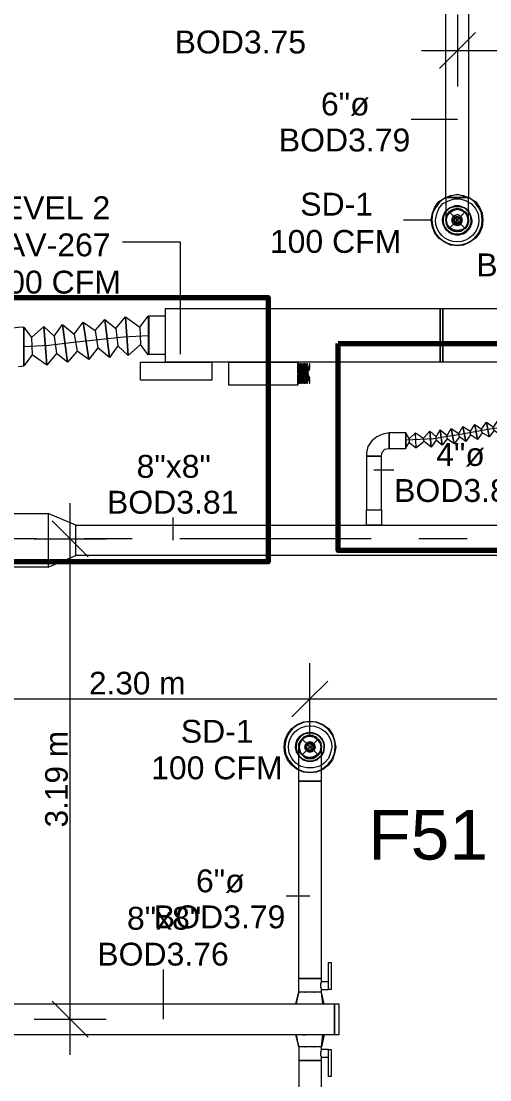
# Model space of a CAD drawing. Header units: metres. Extents: x -2 to 237, y -8 to 52.
# Drawn here: x 25.42 to 28.53, y 37.96 to 44.99 of the extents above; entities that cross this region are included whole.
import ezdxf

# ---------------------------------------------------------------- set-up
doc = ezdxf.new("R2010")
doc.units = ezdxf.units.M
doc.layers.add('HVAC - Ductos', color=5, linetype='Continuous', lineweight=0)
doc.layers.add('PDF2_Text', color=7, linetype='Continuous', lineweight=0)
doc.layers.add('PDF2_Geometry', color=7, linetype='Continuous', lineweight=0, true_color=0xaaaaaa)
doc.styles.add('PDF Arial-BoldMT-Identity-H', font='arial.ttf')
doc.styles.add('PDF Helvetica', font='')
doc.styles.get('PDF Helvetica').set_extended_font_data('Helvetica')

msp = doc.modelspace()

# ---------------------------------------------------------------- linework, layer by layer
at = {"layer": 'HVAC - Ductos', "lineweight": 0}
for points in [[(28.3871, 45.1479), (28.3871, 43.8193), (28.3963, 43.8147), (28.4329, 43.7918), (28.4604, 43.7551), (28.4787, 43.7139), (28.4833, 43.6681), (28.4787, 43.6222), (28.4604, 43.581), (28.4329, 43.549), (28.3963, 43.5215), (28.355, 43.5031), (28.3138, 43.4985), (28.268, 43.5031), (28.2267, 43.5215), (28.19, 43.549), (28.1626, 43.581), (28.1488, 43.6222), (28.1396, 43.6681), (28.1488, 43.7139), (28.1626, 43.7551), (28.19, 43.7918), (28.2267, 43.8147), (28.2359, 43.8193), (28.2359, 45.1479)], [(28.3138, 45.0335), (28.3138, 44.7952), (28.3138, 44.557)], [(28.4329, 44.9143), (28.3138, 44.7952), (28.1946, 44.676)], [(28.0755, 44.7952), (29.8853, 44.7952)], [(28.3138, 44.337), (28.0068, 44.337)], [(28.3871, 43.8147), (28.355, 43.8285), (28.3138, 43.8376), (28.268, 43.8285), (28.2359, 43.8147)], [(28.2359, 43.8193), (28.268, 43.8331), (28.3138, 43.8376), (28.355, 43.8331), (28.3871, 43.8193)], [(28.3871, 43.6681), (28.3871, 43.6726), (28.3871, 43.691), (28.3871, 43.7231), (28.3871, 43.7597), (28.3871, 43.801), (28.3871, 43.8193), (28.3779, 43.8193), (28.3642, 43.8193), (28.3504, 43.8193), (28.3321, 43.8193), (28.3138, 43.8193), (28.2909, 43.8193), (28.2725, 43.8193), (28.2588, 43.8193), (28.245, 43.8193), (28.2404, 43.8193), (28.2359, 43.8193), (28.2359, 43.778), (28.2359, 43.7368), (28.2359, 43.7048), (28.2359, 43.6818), (28.2359, 43.6681)], [(28.2359, 43.8193), (28.2404, 43.8193), (28.245, 43.8193), (28.2588, 43.8193), (28.2725, 43.8193), (28.2909, 43.8193), (28.3138, 43.8193), (28.3321, 43.8193), (28.3504, 43.8193), (28.3642, 43.8193), (28.3779, 43.8193), (28.3871, 43.8193)], [(28.2359, 43.7872), (28.2542, 43.7964), (28.2909, 43.8101), (28.3321, 43.8101), (28.3733, 43.7964), (28.3871, 43.7872)], [(28.3871, 43.6726), (28.3871, 43.6681), (28.3825, 43.6498), (28.3779, 43.6314), (28.3642, 43.6177), (28.3504, 43.604), (28.3321, 43.5994), (28.3138, 43.5948), (28.2909, 43.5994), (28.2771, 43.604), (28.2588, 43.6177), (28.2496, 43.6314), (28.2404, 43.6498), (28.2404, 43.6681), (28.2404, 43.6864), (28.2496, 43.7048), (28.2588, 43.7185), (28.2771, 43.7322), (28.2909, 43.7414), (28.3138, 43.7414), (28.3321, 43.7414), (28.3504, 43.7322), (28.3321, 43.7414), (28.3138, 43.746), (28.2909, 43.7414), (28.2725, 43.7322), (28.2588, 43.7231), (28.245, 43.7048), (28.2404, 43.6864), (28.2359, 43.6772)], [(28.2404, 43.6956), (28.2588, 43.7231), (28.2404, 43.6956), (28.245, 43.7002), (28.2588, 43.7185), (28.2817, 43.7368), (28.2863, 43.7414)], [(28.3871, 43.6772), (28.3871, 43.6864), (28.3779, 43.7048), (28.3642, 43.7231), (28.3825, 43.6956), (28.3642, 43.7231), (28.3412, 43.7368), (28.3138, 43.746), (28.2817, 43.7368), (28.2588, 43.7231), (28.2817, 43.7368), (28.3138, 43.746), (28.3412, 43.7368)], [(28.2817, 43.7368), (28.2817, 43.7368)], [(28.2863, 43.7368), (28.3138, 43.7414), (28.3367, 43.7368)], [(28.3367, 43.7414), (28.3412, 43.7368), (28.3458, 43.7368)], [(28.3687, 43.6131), (28.3825, 43.636), (28.3825, 43.6406), (28.3871, 43.6681), (28.3825, 43.6864), (28.3779, 43.7048), (28.3642, 43.7185), (28.3504, 43.7322), (28.3642, 43.7231), (28.3412, 43.7368), (28.3642, 43.7185), (28.3779, 43.7002)], [(28.1396, 43.6681), (27.9564, 43.6681)], [(28.2359, 43.6681), (28.2404, 43.6956), (28.2359, 43.6681)], [(28.245, 43.636), (28.2404, 43.6406), (28.2404, 43.6498), (28.2359, 43.6681), (28.2359, 43.6772)], [(28.3412, 43.5994), (28.3138, 43.5948), (28.2909, 43.5948), (28.2725, 43.604), (28.2588, 43.6131), (28.245, 43.6314), (28.2404, 43.6498), (28.2359, 43.6681), (28.2359, 43.6726)], [(28.2404, 43.6956), (28.2404, 43.6956)], [(28.245, 43.6452), (28.2404, 43.6681), (28.245, 43.6956)], [(28.2817, 43.604), (28.2588, 43.6177), (28.245, 43.636), (28.2404, 43.6406), (28.2588, 43.6131), (28.2817, 43.5994), (28.3138, 43.5948), (28.3321, 43.5948), (28.3504, 43.604), (28.3642, 43.6131), (28.3779, 43.6314), (28.3871, 43.6498), (28.3871, 43.6681), (28.3825, 43.6406), (28.3642, 43.6131), (28.3458, 43.5994)], [(28.3871, 43.6772), (28.3871, 43.6681), (28.3871, 43.6498), (28.3825, 43.6406), (28.3825, 43.636), (28.3779, 43.6314), (28.3642, 43.6131), (28.3504, 43.604), (28.3412, 43.5994)], [(28.3825, 43.7002), (28.3825, 43.6956), (28.3871, 43.6681), (28.3825, 43.6452)], [(28.3825, 43.6956), (28.3825, 43.6956)], [(28.3871, 43.6681), (28.3871, 43.6681)], [(28.3367, 43.5994), (28.3412, 43.5994), (28.3458, 43.5994), (28.3412, 43.5994), (28.3367, 43.5994), (28.3321, 43.5948), (28.3138, 43.5902), (28.2909, 43.5948), (28.2863, 43.5994), (28.2817, 43.5994), (28.2725, 43.604), (28.2588, 43.6131), (28.245, 43.6314), (28.245, 43.636), (28.2404, 43.6406)], [(28.3642, 43.6131), (28.3412, 43.5994), (28.3367, 43.5994), (28.3138, 43.5948), (28.2863, 43.5994), (28.2817, 43.5994), (28.2588, 43.6131), (28.245, 43.636)], [(28.2725, 43.604), (28.2725, 43.604)], [(28.2863, 43.5994), (28.2817, 43.5994)], [(28.3092, 43.5902), (28.2863, 43.5994)], [(28.3367, 43.5994), (28.3138, 43.5902)], [(28.3779, 43.636), (28.3642, 43.6177), (28.3412, 43.604)], [(28.3825, 43.6406), (28.3825, 43.636)], [(26.4765, 42.7793), (26.4765, 43.5215), (26.0917, 43.5215)], [(26.0458, 42.9487), (26.11, 43.0266), (26.1283, 42.7701), (26.0596, 42.8342), (26.0046, 42.7563), (25.9725, 43.0084), (26.0458, 42.9487), (26.0596, 42.8342)], [(26.2062, 42.9579), (26.2611, 43.0312), (26.2611, 42.7747), (26.2108, 42.8433), (26.1283, 42.7701), (26.11, 43.0266), (26.2062, 42.9579), (26.2108, 42.8433)], [(26.2611, 43.0312), (26.2611, 43.0266), (26.2611, 43.0084), (26.2611, 42.9762), (26.2611, 42.9441), (26.2611, 42.903), (26.2611, 42.8663), (26.2611, 42.8297), (26.2611, 42.8021), (26.2611, 42.7838), (26.2611, 42.7747)], [(25.3998, 42.6968), (25.4364, 42.7013), (25.4364, 42.9579), (25.4868, 42.8892), (25.4914, 42.7747)], [(25.4364, 42.9533), (25.4364, 42.9579), (25.4364, 42.9533), (25.4364, 42.9396), (25.4364, 42.9167), (25.4364, 42.8938), (25.4364, 42.8617), (25.4364, 42.8297), (25.4364, 42.7975), (25.4364, 42.7655), (25.4364, 42.738), (25.4364, 42.7197), (25.4364, 42.7059), (25.4364, 42.7013), (25.4364, 42.7059), (25.4364, 42.7197), (25.4364, 42.738), (25.4364, 42.7655), (25.4364, 42.7975), (25.4364, 42.8297), (25.4364, 42.8617), (25.4364, 42.8938), (25.4364, 42.9167), (25.4364, 42.9396), (25.4364, 42.9487)], [(25.6381, 42.8984), (25.6931, 42.9762), (25.7251, 42.7243), (25.6518, 42.7838), (25.5877, 42.7059), (25.5693, 42.9625), (25.6381, 42.8984), (25.6518, 42.7838)], [(25.7709, 42.9121), (25.8305, 42.99), (25.8671, 42.7426), (25.7893, 42.7975), (25.7251, 42.7243), (25.6931, 42.9762), (25.7709, 42.9121), (25.7893, 42.7975)], [(25.9084, 42.935), (25.9725, 43.0084), (26.0046, 42.7563), (25.9267, 42.8205), (25.8671, 42.7426), (25.8305, 42.99), (25.9084, 42.935), (25.9267, 42.8205)], [(25.4364, 42.8297), (25.6014, 42.8388), (25.7663, 42.8571), (25.9313, 42.8755), (26.0963, 42.8938), (26.2611, 42.903)], [(27.2554, 42.5822), (27.2554, 42.6418), (27.26, 42.6418), (27.26, 42.5868), (27.2646, 42.5868), (27.2646, 42.6418), (27.2691, 42.6372), (27.2691, 42.5868), (27.2737, 42.5868), (27.2737, 42.6326), (27.2783, 42.6326), (27.2783, 42.5868), (27.2829, 42.5868), (27.2829, 42.6281), (27.2875, 42.6235), (27.2875, 42.5868), (27.2921, 42.5868), (27.2921, 42.6235), (27.2967, 42.6189), (27.2967, 42.5868), (27.3013, 42.5868), (27.3013, 42.6189), (27.3058, 42.6143), (27.3058, 42.5868), (27.3104, 42.5868), (27.3104, 42.6097), (27.3149, 42.6097), (27.3149, 42.5868), (27.3195, 42.5868), (27.3195, 42.6051), (27.3287, 42.6051), (27.3287, 42.5868), (27.3333, 42.5868), (27.3333, 42.6051), (27.3287, 42.6097), (27.3333, 42.6097), (27.3195, 42.6097), (27.3104, 42.6189), (27.3333, 42.6189), (27.3333, 42.6235), (27.3058, 42.6235), (27.2921, 42.6281), (27.3287, 42.6281), (27.3287, 42.6326), (27.2875, 42.6326), (27.2737, 42.6372), (27.3241, 42.6372), (27.3241, 42.6418), (27.2691, 42.6418), (27.2691, 42.6464), (27.3241, 42.6464), (27.3241, 42.651), (27.2691, 42.651), (27.2691, 42.6555), (27.2691, 42.6601), (27.3241, 42.6601), (27.2737, 42.6601), (27.2875, 42.6692), (27.3287, 42.6692), (27.3287, 42.6738), (27.2921, 42.6738), (27.3058, 42.6784), (27.3333, 42.6784), (27.3333, 42.683), (27.3104, 42.683), (27.3195, 42.6876), (27.3333, 42.6876), (27.3333, 42.6922), (27.3287, 42.6922), (27.3333, 42.6968), (27.3333, 42.7151), (27.3287, 42.7151), (27.3287, 42.6968), (27.3195, 42.6922), (27.3195, 42.7151), (27.3149, 42.7151), (27.3149, 42.6922), (27.3104, 42.6876), (27.3104, 42.7151), (27.3058, 42.7151), (27.3058, 42.6876), (27.3013, 42.683), (27.3013, 42.7151), (27.2967, 42.7151), (27.2967, 42.6784), (27.2921, 42.6738), (27.2921, 42.7151), (27.2875, 42.7151), (27.2875, 42.6738), (27.2829, 42.6692), (27.2829, 42.7151), (27.2783, 42.7151), (27.2783, 42.6692), (27.2737, 42.6647), (27.2737, 42.7151), (27.2691, 42.7151), (27.2691, 42.6647), (27.2646, 42.6601), (27.2646, 42.7151), (27.26, 42.7151), (27.26, 42.6555), (27.2554, 42.6555), (27.2554, 42.7151)], [(27.2554, 42.651), (27.26, 42.6555), (27.26, 42.651), (27.2646, 42.651), (27.2646, 42.6464), (27.26, 42.6464), (27.2554, 42.6464)], [(28.4787, 42.2569), (28.4467, 42.2111), (28.4283, 42.3119), (28.4741, 42.2798), (28.5062, 42.3257), (28.5245, 42.2295), (28.4787, 42.2569), (28.4741, 42.2798)], [(28.5566, 42.2707), (28.5245, 42.2295), (28.5062, 42.3257), (28.552, 42.2935), (28.5841, 42.3394), (28.6024, 42.2386), (28.5566, 42.2707), (28.552, 42.2935)], [(28.9048, 42.3211), (28.717, 42.3073), (28.5291, 42.2798), (28.3458, 42.2477), (28.158, 42.2157), (27.9701, 42.2065)], [(27.9931, 42.2157), (27.9931, 42.1928), (28.0389, 42.1561), (28.0343, 42.2569), (27.9931, 42.2157), (27.9701, 42.2569), (27.9701, 42.1561), (27.9701, 42.1607), (27.9701, 42.1699), (27.9701, 42.1791), (27.9701, 42.1928), (27.9701, 42.2065), (27.9701, 42.2157), (27.9701, 42.2295), (27.9701, 42.2386), (27.9701, 42.2477), (27.9701, 42.2523)], [(27.9701, 42.1515), (27.9701, 42.1607), (27.9701, 42.1745), (27.9701, 42.1928), (27.9701, 42.2157), (27.9701, 42.2386), (27.9701, 42.2523), (27.9701, 42.2569), (27.9701, 42.2523), (27.9701, 42.2386), (27.9701, 42.2157), (27.9701, 42.1928), (27.9701, 42.1745), (27.9701, 42.1607), (27.9701, 42.1561), (27.9701, 42.1607), (27.9701, 42.1745), (27.9701, 42.1928), (27.9701, 42.2157), (27.9701, 42.2386), (27.9701, 42.2523), (27.9701, 42.2569), (27.9701, 42.2523), (27.9701, 42.2386), (27.9701, 42.2157), (27.9701, 42.1928), (27.9701, 42.1745), (27.9701, 42.1607), (27.9701, 42.1515), (27.9701, 42.1561), (27.9931, 42.1928)], [(27.9701, 42.2569), (27.9701, 42.2569)], [(28.0938, 42.1973), (28.0389, 42.1561), (28.0343, 42.2569), (28.0893, 42.2203), (28.1305, 42.2661), (28.1396, 42.1607), (28.0938, 42.1973), (28.0893, 42.2203)], [(28.1718, 42.2065), (28.1396, 42.1607), (28.1305, 42.2661), (28.1718, 42.2295), (28.1992, 42.2753), (28.213, 42.1745), (28.1718, 42.2065), (28.1718, 42.2295)], [(28.245, 42.2157), (28.213, 42.1745), (28.1992, 42.2753), (28.245, 42.2386), (28.2725, 42.2844), (28.2909, 42.1837), (28.245, 42.2157), (28.245, 42.2386)], [(28.3275, 42.2295), (28.2909, 42.1837), (28.2725, 42.2844), (28.3229, 42.2523), (28.3504, 42.2981), (28.3687, 42.1973), (28.3275, 42.2295), (28.3229, 42.2523)], [(28.4009, 42.2432), (28.3687, 42.1973), (28.3504, 42.2981), (28.4009, 42.2661), (28.4283, 42.3119), (28.4467, 42.2111), (28.4009, 42.2432), (28.4009, 42.2661)], [(27.7594, 42.0095), (27.8923, 42.0095)], [(25.7435, 38.1242), (25.7435, 41.7896)], [(26.4261, 41.5422), (26.4261, 41.6933)], [(25.6243, 41.6705), (25.7435, 41.5513), (25.8626, 41.4322)], [(25.5052, 41.5513), (25.7435, 41.5513), (25.9817, 41.5513)], [(27.3333, 40.2502), (27.3333, 40.4884), (27.3333, 40.7266)], [(27.4524, 40.6075), (27.3333, 40.4884), (27.2142, 40.3692)], [(24.7996, 40.4884), (27.3333, 40.4884), (31.521, 40.4884)], [(27.26, 40.0165), (27.2508, 40.0211), (27.2142, 40.0485), (27.1867, 40.0852), (27.1684, 40.1264), (27.1638, 40.1677), (27.1684, 40.2135), (27.1867, 40.2548), (27.2142, 40.2914), (27.2508, 40.3188), (27.2921, 40.3372), (27.3333, 40.3418), (27.3791, 40.3372), (27.4203, 40.3188), (27.457, 40.2914), (27.4845, 40.2548), (27.4982, 40.2135), (27.5074, 40.1677), (27.4982, 40.1264), (27.4845, 40.0852), (27.457, 40.0485), (27.4203, 40.0211), (27.4111, 40.0165)], [(27.3149, 40.2456), (27.3149, 40.241), (27.3333, 40.2456), (27.3516, 40.241), (27.3699, 40.2318), (27.3883, 40.2226), (27.3975, 40.2043), (27.4066, 40.1906), (27.4066, 40.1677), (27.4066, 40.1494), (27.3975, 40.131), (27.3883, 40.1173), (27.3699, 40.1081), (27.3516, 40.0989), (27.3333, 40.0943), (27.3149, 40.0989), (27.2967, 40.1081), (27.2829, 40.1173), (27.2691, 40.131), (27.2646, 40.1494), (27.26, 40.1677), (27.2646, 40.1906), (27.2691, 40.2043)], [(27.4295, 38.4633), (27.4111, 38.5412), (27.4066, 38.5412), (27.402, 38.5412), (27.3883, 38.5412), (27.3745, 38.5412), (27.3562, 38.5412), (27.3333, 38.5412), (27.3149, 38.5412), (27.2967, 38.5412), (27.2829, 38.5412), (27.2691, 38.5412), (27.2646, 38.5412), (27.26, 38.5412), (27.26, 38.6328), (27.2691, 38.6328), (27.2829, 38.6328), (27.2967, 38.6328), (27.3149, 38.6328), (27.3333, 38.6328), (27.3562, 38.6328), (27.3745, 38.6328), (27.3883, 38.6328), (27.402, 38.6328), (27.4066, 38.6328), (27.4111, 38.6328), (27.4111, 39.9432), (27.4111, 39.9935), (27.4111, 40.0439), (27.4111, 40.0897), (27.4111, 40.1264), (27.4111, 40.154), (27.4111, 40.1677), (27.4111, 40.1631), (27.4111, 40.1677), (27.4066, 40.1906), (27.402, 40.2089), (27.3883, 40.2226), (27.3745, 40.2364), (27.3562, 40.241), (27.3745, 40.2364), (27.3883, 40.2226), (27.402, 40.2089), (27.4066, 40.1906), (27.4111, 40.1677)], [(27.3149, 40.241), (27.2967, 40.2318), (27.2829, 40.2226), (27.2691, 40.2043), (27.2829, 40.2226), (27.3058, 40.2364)], [(27.3013, 40.2364), (27.3058, 40.241)], [(27.3104, 40.2364), (27.3333, 40.2456), (27.3562, 40.241), (27.3562, 40.2456), (27.3562, 40.241)], [(27.3608, 40.241), (27.3653, 40.241), (27.3653, 40.2364)], [(27.3653, 40.2364), (27.3883, 40.2226), (27.402, 40.2043)], [(27.1638, 40.1677), (27.1638, 40.1677)], [(27.2646, 40.1356), (27.2646, 40.1402), (27.2646, 40.1448), (27.26, 40.1677), (27.2646, 40.1951)], [(27.457, 38.5641), (27.457, 38.5686), (27.457, 38.5732), (27.457, 38.5778), (27.457, 38.587), (27.457, 38.5916), (27.457, 38.6008), (27.457, 38.6053), (27.457, 38.6099), (27.4111, 38.6099), (27.4111, 38.6328), (27.4066, 38.6328), (27.402, 38.6328), (27.3883, 38.6328), (27.3745, 38.6328), (27.3562, 38.6328), (27.3333, 38.6328), (27.3149, 38.6328), (27.2967, 38.6328), (27.2829, 38.6328), (27.2691, 38.6328), (27.26, 38.6328), (27.26, 39.9432), (27.2691, 39.9432), (27.2829, 39.9432), (27.2967, 39.9432), (27.3149, 39.9432), (27.3333, 39.9432), (27.3562, 39.9432), (27.3745, 39.9432), (27.3883, 39.9432), (27.402, 39.9432), (27.4066, 39.9432), (27.4111, 39.9432), (27.4066, 39.9432), (27.402, 39.9432), (27.3883, 39.9432), (27.3745, 39.9432), (27.3562, 39.9432), (27.3333, 39.9432), (27.3149, 39.9432), (27.2967, 39.9432), (27.2829, 39.9432), (27.2691, 39.9432), (27.26, 39.9432), (27.26, 39.9753), (27.26, 40.0302), (27.26, 40.076), (27.26, 40.1127), (27.26, 40.1448), (27.26, 40.1631), (27.26, 40.1677)], [(27.26, 40.1631), (27.26, 40.1494), (27.2691, 40.131), (27.2829, 40.1173), (27.2967, 40.1035), (27.3149, 40.0943), (27.3333, 40.0943), (27.3562, 40.0943), (27.3745, 40.1035), (27.3883, 40.1173), (27.402, 40.131), (27.4066, 40.1494), (27.4111, 40.1631)], [(27.2646, 40.1951), (27.2646, 40.1997)], [(27.402, 40.1997), (27.4066, 40.1997), (27.4066, 40.1951)], [(27.402, 40.1951), (27.4066, 40.1677), (27.402, 40.1448)], [(27.4066, 40.1448), (27.4066, 40.1402), (27.402, 40.1356)], [(27.3058, 40.1035), (27.2829, 40.1173), (27.2691, 40.1402)], [(27.3058, 40.0989), (27.3013, 40.0989)], [(27.3058, 40.0989), (27.3058, 40.0989)], [(27.3562, 40.0989), (27.3333, 40.0943), (27.3104, 40.0989)], [(27.3653, 40.0989), (27.3608, 40.0989)], [(27.402, 40.1402), (27.3883, 40.1173), (27.3653, 40.1035)], [(27.3653, 40.0989), (27.3653, 40.0989)], [(27.4111, 40.0485), (27.3929, 40.0394), (27.3562, 40.0302), (27.3149, 40.0302), (27.2737, 40.0394), (27.26, 40.0485)], [(27.26, 40.0211), (27.2921, 40.0073), (27.3333, 40.0027), (27.3791, 40.0073), (27.4111, 40.0211)], [(27.4111, 40.0165), (27.3791, 40.0027), (27.3333, 39.9981), (27.2921, 40.0027), (27.26, 40.0165)], [(27.3333, 39.178), (27.1775, 39.178)], [(27.4111, 38.4633), (27.4203, 38.4633), (27.4111, 38.5412), (27.4111, 38.5595), (27.457, 38.5595), (27.457, 38.7382), (27.4754, 38.7382), (27.4754, 38.5595), (27.457, 38.5595)], [(26.362, 38.3625), (26.362, 38.6924)], [(27.4111, 38.5595), (27.4111, 38.5641), (27.4111, 38.5686), (27.4066, 38.5732), (27.4066, 38.5824), (27.4066, 38.5916), (27.4066, 38.6008), (27.4111, 38.6053), (27.4111, 38.6099)], [(27.2416, 38.4633), (27.26, 38.5412), (27.2416, 38.4633)], [(27.2462, 38.4633), (27.26, 38.5412), (27.2646, 38.5412), (27.26, 38.5412)], [(27.4249, 38.4633), (27.4295, 38.4633), (27.4111, 38.5412)], [(25.6243, 38.4816), (25.7435, 38.3625), (25.8626, 38.2433)], [(27.2416, 38.4633), (27.2462, 38.4633), (27.2508, 38.4633), (27.26, 38.4633)], [(27.2416, 38.4633), (27.2416, 38.4633)], [(27.2646, 38.4633), (27.2829, 38.4633)], [(27.2875, 38.4633), (27.2921, 38.4633), (27.3013, 38.4633), (27.3149, 38.4633), (27.3195, 38.4633), (27.3241, 38.4633), (27.3471, 38.4633), (27.3516, 38.4633), (27.3562, 38.4633), (27.3699, 38.4633), (27.3791, 38.4633), (27.3837, 38.4633), (27.3883, 38.4633), (27.4066, 38.4633)], [(27.4295, 38.4633), (27.4295, 38.4633)], [(25.5052, 38.3625), (25.7435, 38.3625), (25.9817, 38.3625)], [(27.26, 38.2571), (27.2508, 38.2571), (27.2462, 38.2571), (27.2416, 38.2571)], [(27.2416, 38.2571), (27.26, 38.1792), (27.2416, 38.2571)], [(27.2416, 38.2571), (27.2416, 38.2571)], [(27.26, 38.1792), (27.2646, 38.1792), (27.26, 38.1792), (27.2462, 38.2571)], [(27.2554, 38.2571), (27.2554, 38.2571)], [(27.4295, 38.2571), (27.4111, 38.1792), (27.4066, 38.1792), (27.402, 38.1792), (27.3883, 38.1792), (27.3745, 38.1792), (27.3562, 38.1792), (27.3333, 38.1792), (27.3149, 38.1792), (27.2967, 38.1792), (27.2829, 38.1792), (27.2691, 38.1792), (27.2646, 38.1792), (27.26, 38.1792), (27.26, 38.0876), (27.2691, 38.0876), (27.2829, 38.0876), (27.2967, 38.0876), (27.3149, 38.0876), (27.3333, 38.0876), (27.3562, 38.0876), (27.3745, 38.0876), (27.3883, 38.0876), (27.402, 38.0876), (27.4066, 38.0876), (27.4111, 38.0876), (27.4066, 38.0876), (27.402, 38.0876), (27.3883, 38.0876), (27.3745, 38.0876), (27.3562, 38.0876), (27.3333, 38.0876), (27.3149, 38.0876), (27.2967, 38.0876), (27.2829, 38.0876), (27.2691, 38.0876), (27.26, 38.0876), (27.26, 36.7543)], [(27.2829, 38.2571), (27.2646, 38.2571)], [(27.2875, 38.2571), (27.2921, 38.2571), (27.3058, 38.2571)], [(27.4066, 38.2571), (27.3883, 38.2571), (27.3837, 38.2571), (27.3791, 38.2571), (27.3699, 38.2571), (27.3562, 38.2571), (27.3516, 38.2571), (27.3471, 38.2571), (27.3241, 38.2571), (27.3195, 38.2571), (27.3149, 38.2571), (27.3013, 38.2571), (27.2921, 38.2571)], [(27.4111, 36.7543), (27.4111, 38.0876), (27.4111, 38.1105), (27.457, 38.1105), (27.457, 38.115), (27.457, 38.1196), (27.457, 38.1288), (27.457, 38.1334), (27.457, 38.1426), (27.457, 38.1471), (27.457, 38.1517), (27.457, 38.1563), (27.457, 38.1609), (27.4111, 38.1609), (27.4111, 38.1792), (27.4203, 38.2571)], [(27.4111, 38.1792), (27.4295, 38.2571), (27.4249, 38.2571), (27.4203, 38.2571), (27.4111, 38.2571)], [(27.4295, 38.2571), (27.4295, 38.2571)], [(27.4111, 38.1105), (27.4111, 38.115), (27.4066, 38.1196), (27.4066, 38.1288), (27.4066, 38.138), (27.4066, 38.1471), (27.4111, 38.1517), (27.4111, 38.1563), (27.4111, 38.1609)]]:
    msp.add_lwpolyline(points, dxfattribs=at)
for points in [[(28.2359, 43.8147), (28.2267, 43.8147), (28.1946, 43.7872), (28.1672, 43.7506), (28.1488, 43.7139), (28.1442, 43.6681, 0.986375), (28.4787, 43.6681), (28.4741, 43.7139), (28.4558, 43.7506), (28.4283, 43.7872), (28.3963, 43.8147), (28.3871, 43.8147)], [(28.3871, 43.7872), (28.4054, 43.778), (28.4329, 43.746), (28.4513, 43.7093), (28.4558, 43.6681, -0.994121), (28.1672, 43.6681), (28.1764, 43.7093), (28.19, 43.746), (28.2176, 43.778), (28.2359, 43.7872)], [(25.4868, 42.8892), (25.5693, 42.9625), (25.5877, 42.7059), (25.4914, 42.7747), (25.4364, 42.7013), (25.4364, 42.9579, 0.414403), (25.0562, 42.573)], [(27.4111, 40.0211), (27.4203, 40.0257), (27.4524, 40.0531), (27.4799, 40.0852), (27.4982, 40.1264), (27.5028, 40.1677, 1.013813), (27.1684, 40.1677), (27.1729, 40.1264), (27.1913, 40.0852), (27.2187, 40.0531), (27.2508, 40.0257), (27.26, 40.0211)], [(27.26, 40.0485), (27.2416, 40.0623), (27.2142, 40.0943), (27.1959, 40.131), (27.1913, 40.1677, -0.994864), (27.4799, 40.1677), (27.4708, 40.131), (27.457, 40.0943), (27.4295, 40.0623), (27.4111, 40.0485)]]:
    msp.add_lwpolyline(points, format="xyb", dxfattribs=at)
for points in [[(28.2404, 43.7322), (28.2634, 43.7506), (28.2955, 43.7643), (28.3275, 43.7643), (28.3596, 43.7506), (28.3871, 43.7322), (28.3871, 43.7277), (28.3871, 43.7322), (28.3596, 43.7506), (28.3275, 43.7643), (28.2955, 43.7643), (28.2634, 43.7506), (28.2404, 43.7322), (28.2359, 43.7277)], [(28.3825, 43.7277), (28.3596, 43.7506), (28.3275, 43.7597), (28.2955, 43.7597), (28.2634, 43.7506), (28.2404, 43.7277), (28.2359, 43.7231), (28.2404, 43.7277), (28.2634, 43.7506), (28.2955, 43.7597), (28.3275, 43.7597), (28.3596, 43.7506), (28.3825, 43.7277), (28.3871, 43.7231)], [(28.245, 43.6956), (28.2634, 43.7185), (28.2863, 43.7322), (28.3138, 43.7414), (28.3412, 43.7322), (28.3642, 43.7185), (28.3779, 43.6956), (28.3825, 43.6681), (28.3779, 43.6406), (28.3642, 43.6177), (28.3412, 43.604), (28.3138, 43.5994), (28.2863, 43.604), (28.2634, 43.6177), (28.245, 43.6406), (28.2404, 43.6681)], [(28.2404, 43.6406), (28.2359, 43.6681)], [(28.2817, 43.6864), (28.2771, 43.6681), (28.2817, 43.6864), (28.2955, 43.7002), (28.3138, 43.7048), (28.3275, 43.7002), (28.3412, 43.6864), (28.3458, 43.6681), (28.3412, 43.6864), (28.3275, 43.7002), (28.3138, 43.7048), (28.2955, 43.7002)], [(28.3412, 43.6498), (28.3458, 43.6681), (28.3412, 43.6498), (28.3275, 43.636), (28.3138, 43.6314), (28.2955, 43.636), (28.2817, 43.6498), (28.2771, 43.6681), (28.2817, 43.6498), (28.2955, 43.6406), (28.3138, 43.636), (28.3275, 43.6406)], [(28.2909, 43.6818), (28.2863, 43.6681), (28.2909, 43.6818), (28.3046, 43.691), (28.3184, 43.691), (28.3321, 43.6818), (28.3367, 43.6681), (28.3321, 43.6818), (28.3184, 43.691), (28.3046, 43.691)], [(28.3321, 43.6544), (28.3367, 43.6681), (28.3321, 43.6544), (28.3184, 43.6452), (28.3046, 43.6452), (28.2909, 43.6544), (28.2863, 43.6681), (28.2909, 43.6544), (28.3046, 43.6452), (28.3184, 43.6452)], [(28.3001, 43.6818), (28.3138, 43.6864), (28.3275, 43.6818), (28.3321, 43.6681), (28.3275, 43.6544), (28.3138, 43.6498), (28.3001, 43.6544), (28.2909, 43.6681)], [(28.3092, 43.6726), (28.3046, 43.6681), (28.3092, 43.6726), (28.3138, 43.6726), (28.3184, 43.6681), (28.3138, 43.6726)], [(28.3138, 43.6635), (28.3184, 43.6681), (28.3138, 43.6635), (28.3092, 43.6635), (28.3046, 43.6681), (28.3092, 43.6635)], [(28.3825, 43.6956), (28.3871, 43.6681)], [(28.41, 43.6681), (28.4009, 43.7002), (28.3871, 43.7277), (28.4009, 43.7002)], [(26.2657, 43.0312), (26.2657, 43.0221), (26.2657, 43.0038), (26.2657, 42.9762), (26.2657, 42.9441), (26.2657, 42.903), (26.2657, 42.8663), (26.2657, 42.8297), (26.2657, 42.8021), (26.2657, 42.7838), (26.2657, 42.7793), (26.3758, 42.7793), (26.3758, 42.7838), (26.3758, 42.7975), (26.3758, 42.8159), (26.3758, 42.8433), (26.3758, 42.8709), (26.3758, 42.903), (26.3758, 42.935), (26.3758, 42.9671), (26.3758, 42.9946), (26.3758, 43.0129), (26.3758, 43.0266), (26.3758, 43.0312), (26.2657, 43.0312), (26.2611, 43.0312), (26.2611, 43.0266), (26.2611, 43.0084), (26.2611, 42.9762), (26.2611, 42.9441), (26.2611, 42.903), (26.2611, 42.8663), (26.2611, 42.8297), (26.2611, 42.8021), (26.2611, 42.7838), (26.2611, 42.7747), (26.2657, 42.7793), (26.2657, 42.7838), (26.2657, 42.8021), (26.2657, 42.8297), (26.2657, 42.8663), (26.2657, 42.903), (26.2657, 42.9441), (26.2657, 42.9762), (26.2657, 43.0038), (26.2657, 43.0221)], [(26.2657, 42.7793), (26.2657, 42.7838), (26.2657, 42.7975), (26.2657, 42.8159), (26.2657, 42.8433), (26.2657, 42.8709), (26.2657, 42.903), (26.2657, 42.935), (26.2657, 42.9671), (26.2657, 42.9946), (26.2657, 43.0129), (26.2657, 43.0266), (26.2657, 43.0312), (26.2657, 43.0266), (26.2657, 43.0129), (26.2657, 42.9946), (26.2657, 42.9671), (26.2657, 42.935), (26.2657, 42.903), (26.2657, 42.8709), (26.2657, 42.8433), (26.2657, 42.8159), (26.2657, 42.7975), (26.2657, 42.7838)], [(28.1992, 42.7243), (26.3758, 42.7243), (26.3758, 43.0816), (28.1992, 43.0816)], [(28.2176, 42.7243), (28.1992, 42.7243), (28.1992, 43.0816), (28.2176, 43.0816)], [(29.1156, 42.7243), (28.2176, 42.7243), (28.2176, 43.0816), (29.1156, 43.0816)], [(26.2108, 42.6051), (26.2108, 42.7243), (26.6827, 42.7243), (26.6827, 42.6051)], [(26.7973, 42.573), (26.7973, 42.7243), (27.2554, 42.7243), (27.2554, 42.573)], [(27.8602, 42.2065), (27.8602, 42.2157), (27.8602, 42.2295), (27.8602, 42.2386), (27.8602, 42.2477), (27.8602, 42.2523), (27.8602, 42.2569), (27.8189, 42.2477), (27.7777, 42.2295), (27.7457, 42.2019), (27.7182, 42.1653), (27.709, 42.124), (27.709, 42.1011), (27.709, 41.7437), (27.7136, 41.7437), (27.7227, 41.7437), (27.7319, 41.7437), (27.7457, 41.7437), (27.7594, 41.7437), (27.7731, 41.7437), (27.7823, 41.7437), (27.796, 41.7437), (27.8006, 41.7437), (27.8098, 41.7437), (27.8098, 41.643), (27.8006, 41.643), (27.796, 41.643), (27.7823, 41.643), (27.7731, 41.643), (27.7594, 41.643), (27.7457, 41.643), (27.7319, 41.643), (27.7227, 41.643), (27.7136, 41.643), (27.709, 41.643), (27.709, 41.7437), (27.7136, 41.7437), (27.7227, 41.7437), (27.7319, 41.7437), (27.7457, 41.7437), (27.7594, 41.7437), (27.7731, 41.7437), (27.7823, 41.7437), (27.796, 41.7437), (27.8006, 41.7437), (27.8098, 41.7437), (27.8098, 42.1011), (27.8006, 42.1011), (27.796, 42.1011), (27.7823, 42.1011), (27.7731, 42.1011), (27.7594, 42.1011), (27.7457, 42.1011), (27.7319, 42.1011), (27.7227, 42.1011), (27.7136, 42.1011), (27.709, 42.1011), (27.7136, 42.1011), (27.7227, 42.1011), (27.7319, 42.1011), (27.7457, 42.1011), (27.7594, 42.1011), (27.7731, 42.1011), (27.7823, 42.1011), (27.796, 42.1011), (27.8006, 42.1011), (27.8098, 42.1011), (27.8144, 42.1286), (27.8327, 42.147), (27.8556, 42.1515), (27.8602, 42.1515), (27.8602, 42.1561), (27.8602, 42.1607), (27.8602, 42.1699), (27.8602, 42.1791), (27.8602, 42.1928)], [(27.8602, 42.2569), (27.8602, 42.2523), (27.8602, 42.2477), (27.8602, 42.2386), (27.8602, 42.2295), (27.8602, 42.2157), (27.8602, 42.2065), (27.8602, 42.1928), (27.8602, 42.1791), (27.8602, 42.1699), (27.8602, 42.1607), (27.8602, 42.1561), (27.8602, 42.1515), (27.9701, 42.1515), (27.9701, 42.1561), (27.9701, 42.1607), (27.9701, 42.1699), (27.9701, 42.1791), (27.9701, 42.1928), (27.9701, 42.2065), (27.9701, 42.2157), (27.9701, 42.2295), (27.9701, 42.2386), (27.9701, 42.2477), (27.9701, 42.2523), (27.9701, 42.2569)], [(25.5968, 41.7209), (25.5968, 41.3635), (25.7801, 41.4414), (25.7801, 41.643), (25.5968, 41.7209), (25.5968, 41.3635), (21.9819, 41.3635), (21.9819, 41.7209), (21.9819, 41.3635), (21.6933, 41.3406), (21.6933, 41.7437), (21.9819, 41.7209)], [(25.7801, 41.643), (29.6516, 41.643), (29.6516, 41.4414), (25.7801, 41.4414)], [(27.3149, 40.241), (27.2967, 40.2364), (27.2829, 40.2226), (27.2691, 40.2089), (27.26, 40.1906), (27.26, 40.1677), (27.26, 40.1631), (27.26, 40.1677), (27.26, 40.1906), (27.2691, 40.2089), (27.2829, 40.2226), (27.2967, 40.2364)], [(27.2691, 40.1951), (27.2829, 40.2181), (27.3058, 40.2364), (27.3333, 40.241), (27.3608, 40.2364), (27.3837, 40.2181), (27.402, 40.1951), (27.4066, 40.1677), (27.402, 40.1402), (27.3837, 40.1173), (27.3608, 40.1035), (27.3333, 40.0989), (27.3058, 40.1035), (27.2829, 40.1173), (27.2691, 40.1402), (27.2646, 40.1677)], [(27.3562, 40.2456), (27.3333, 40.2456), (27.3149, 40.2456), (27.3333, 40.2456)], [(27.3058, 40.186), (27.3013, 40.1677), (27.3058, 40.186), (27.3195, 40.1997), (27.3333, 40.2043), (27.3516, 40.1997), (27.3653, 40.186), (27.3699, 40.1677), (27.3653, 40.186), (27.3516, 40.1997), (27.3333, 40.2043), (27.3195, 40.1997)], [(27.3653, 40.154), (27.3699, 40.1677), (27.3653, 40.154), (27.3516, 40.1402), (27.3333, 40.1356), (27.3195, 40.1402), (27.3058, 40.154), (27.3013, 40.1677), (27.3058, 40.154), (27.3195, 40.1402), (27.3333, 40.1356), (27.3516, 40.1402)], [(27.3149, 40.186), (27.3104, 40.1677), (27.3149, 40.186), (27.3287, 40.1951), (27.3425, 40.1951), (27.3562, 40.186), (27.3608, 40.1677), (27.3562, 40.186), (27.3425, 40.1951), (27.3287, 40.1951)], [(27.3562, 40.154), (27.3608, 40.1677), (27.3562, 40.154), (27.3425, 40.1448), (27.3287, 40.1448), (27.3149, 40.154), (27.3104, 40.1677), (27.3149, 40.154), (27.3287, 40.1448), (27.3425, 40.1448)], [(27.3195, 40.186), (27.3333, 40.1906), (27.3471, 40.186), (27.3562, 40.1677), (27.3471, 40.154), (27.3333, 40.1494), (27.3195, 40.154), (27.3149, 40.1677)], [(27.3333, 40.1722), (27.3287, 40.1677), (27.3333, 40.1768), (27.3379, 40.1768), (27.3425, 40.1677), (27.3379, 40.1722)], [(27.3379, 40.1631), (27.3425, 40.1677), (27.3379, 40.1631), (27.3333, 40.1631), (27.3287, 40.1677), (27.3333, 40.1631)], [(27.4111, 40.1127), (27.4249, 40.1356), (27.4295, 40.1677), (27.4249, 40.1356)], [(27.2646, 40.1081), (27.2875, 40.0897), (27.3195, 40.076), (27.3516, 40.076), (27.3837, 40.0897), (27.4066, 40.1081), (27.4111, 40.1173), (27.4066, 40.1081), (27.3837, 40.0897), (27.3516, 40.076), (27.3195, 40.076), (27.2875, 40.0897), (27.2646, 40.1081), (27.26, 40.1173)], [(27.4066, 40.1081), (27.3837, 40.0852), (27.3516, 40.076), (27.3195, 40.076), (27.2875, 40.0852), (27.26, 40.1081), (27.26, 40.1127), (27.26, 40.1081), (27.2875, 40.0852), (27.3195, 40.076), (27.3516, 40.076), (27.3837, 40.0852), (27.4066, 40.1081), (27.4111, 40.1127)], [(27.3058, 38.5412), (27.3013, 38.5412)], [(27.3653, 38.5412), (27.3608, 38.5412)], [(24.9462, 38.4633), (27.4982, 38.4633), (27.4982, 38.2571), (24.9462, 38.2571)], [(27.4982, 38.2571), (27.4982, 38.4633), (27.5257, 38.4633), (27.5257, 38.2571)], [(27.3013, 38.1792), (27.3058, 38.1792)], [(27.3608, 38.1792), (27.3653, 38.1792)], [(27.4754, 37.9822), (27.457, 37.9822), (27.457, 38.1609), (27.4754, 38.1609)]]:
    msp.add_lwpolyline(points, close=True, dxfattribs=at)
for points in [[(28.2176, 43.6681, 1.010283), (28.41, 43.6681, -1.404529), (28.2359, 43.7277), (28.2222, 43.7002), (28.2176, 43.6681), (28.2222, 43.7002), (28.2359, 43.7231, 1.3681), (28.4054, 43.6681), (28.4009, 43.7002), (28.3871, 43.7231, -1.368675)], [(27.4295, 40.1677, 1.387953), (27.26, 40.1173), (27.2462, 40.1356), (27.2416, 40.1677, -1.388388), (27.4111, 40.1173), (27.4249, 40.1356), (27.4295, 40.1677, 1.010288), (27.2371, 40.1677), (27.2462, 40.1356), (27.26, 40.1127, -1.443011)]]:
    msp.add_lwpolyline(points, format="xyb", close=True, dxfattribs=at)
at = {"layer": 'PDF2_Geometry', "color": 8, "lineweight": 0, "true_color": 0x808080}
for points in [[(28.3733, 43.7139), (28.3367, 43.7414), (28.2909, 43.7414), (28.2496, 43.7139), (28.2359, 43.6681), (28.2496, 43.6222), (28.2909, 43.5948), (28.3367, 43.5948), (28.3733, 43.6222), (28.3871, 43.6681)], [(27.3975, 40.2135), (27.3562, 40.241), (27.3104, 40.241), (27.2737, 40.2135), (27.26, 40.1677), (27.2737, 40.1264), (27.3104, 40.0989), (27.3562, 40.0989), (27.3975, 40.1264), (27.4111, 40.1677)]]:
    msp.add_lwpolyline(points, close=True, dxfattribs=at)
for points in [[(28.2588, 43.7231), (28.3642, 43.6131)], [(28.3642, 43.7231), (28.2588, 43.6131)], [(27.2829, 40.2226), (27.3883, 40.1173)], [(27.3883, 40.2226), (27.2829, 40.1173)]]:
    msp.add_lwpolyline(points, dxfattribs=at)
at = {"layer": 'PDF2_Geometry', "color": 232, "lineweight": 70, "true_color": 0xe91e64}
for points in [[(24.6531, 43.1543), (27.058, 43.1543), (27.058, 41.3982), (24.6531, 41.3982)], [(27.5215, 42.8484), (29.5436, 42.8484), (29.5436, 41.4751), (27.5215, 41.4751)]]:
    msp.add_lwpolyline(points, close=True, dxfattribs=at)
at = {"layer": 'PDF2_Geometry', "lineweight": 0}
for points in [[(25.5189, 41.5513), (24.2498, 41.5513)], [(26.1558, 41.5513), (25.8351, 41.5513)], [(27.7411, 41.5513), (26.472, 41.5513)], [(28.3779, 41.5513), (28.0572, 41.5513)]]:
    msp.add_lwpolyline(points, dxfattribs=at)

# ---------------------------------------------------------------- texts
at = {"layer": 'PDF2_Text', "lineweight": 0, "attachment_point": 4, "style": 'PDF Helvetica'}
for s, insert, char_height in [('BOD3.75', (26.4363, 44.8502), 0.1519), ('6"ø', (27.4076, 44.4378), 0.1519), ('BOD3.79', (27.1281, 44.1995), 0.1519), ('LEVEL 2', (25.1717, 43.7505), 0.1519), ('SD-1', (27.2702, 43.7734), 0.1519), ('100 CFM', (27.0686, 43.526), 0.1519), ('VAV-267', (25.1625, 43.5031), 0.1519), ('BOD3.69', (28.4386, 43.3702), 0.1519), ('1200 CFM', (25.0892, 43.2557), 0.1519), ('4"ø', (28.1728, 42.1102), 0.1519), ('8"x8"', (26.1843, 42.0323), 0.1519), ('BOD3.86', (27.8933, 41.872), 0.1519), ('BOD3.81', (25.9873, 41.794), 0.1519), ('2.30 m', (25.8681, 40.5929), 0.15002), ('SD-1', (26.4775, 40.2729), 0.1519), ('100 CFM', (26.2805, 40.0301), 0.1519), ('6"ø', (26.5783, 39.2786), 0.1519), ('8"x8"', (26.1201, 39.0312), 0.1519), ('BOD3.79', (26.2988, 39.0404), 0.1519), ('BOD3.76', (25.9231, 38.793), 0.1519)]:
    msp.add_mtext(s, dxfattribs=dict(at, insert=insert, char_height=char_height))
at = {"layer": 'PDF2_Text', "lineweight": 0, "insert": (25.6531, 39.6356), "char_height": 0.15002, "attachment_point": 4, "rotation": 90, "style": 'PDF Helvetica'}
msp.add_mtext('3.19 m', dxfattribs=at)
at = {"layer": 'PDF2_Text', "color": 232, "lineweight": 70, "true_color": 0xe91e64, "insert": (27.7219, 39.5846), "char_height": 0.32989, "attachment_point": 4, "style": 'PDF Arial-BoldMT-Identity-H'}
msp.add_mtext('F51', dxfattribs=at)

doc.saveas('drawing.dxf')
